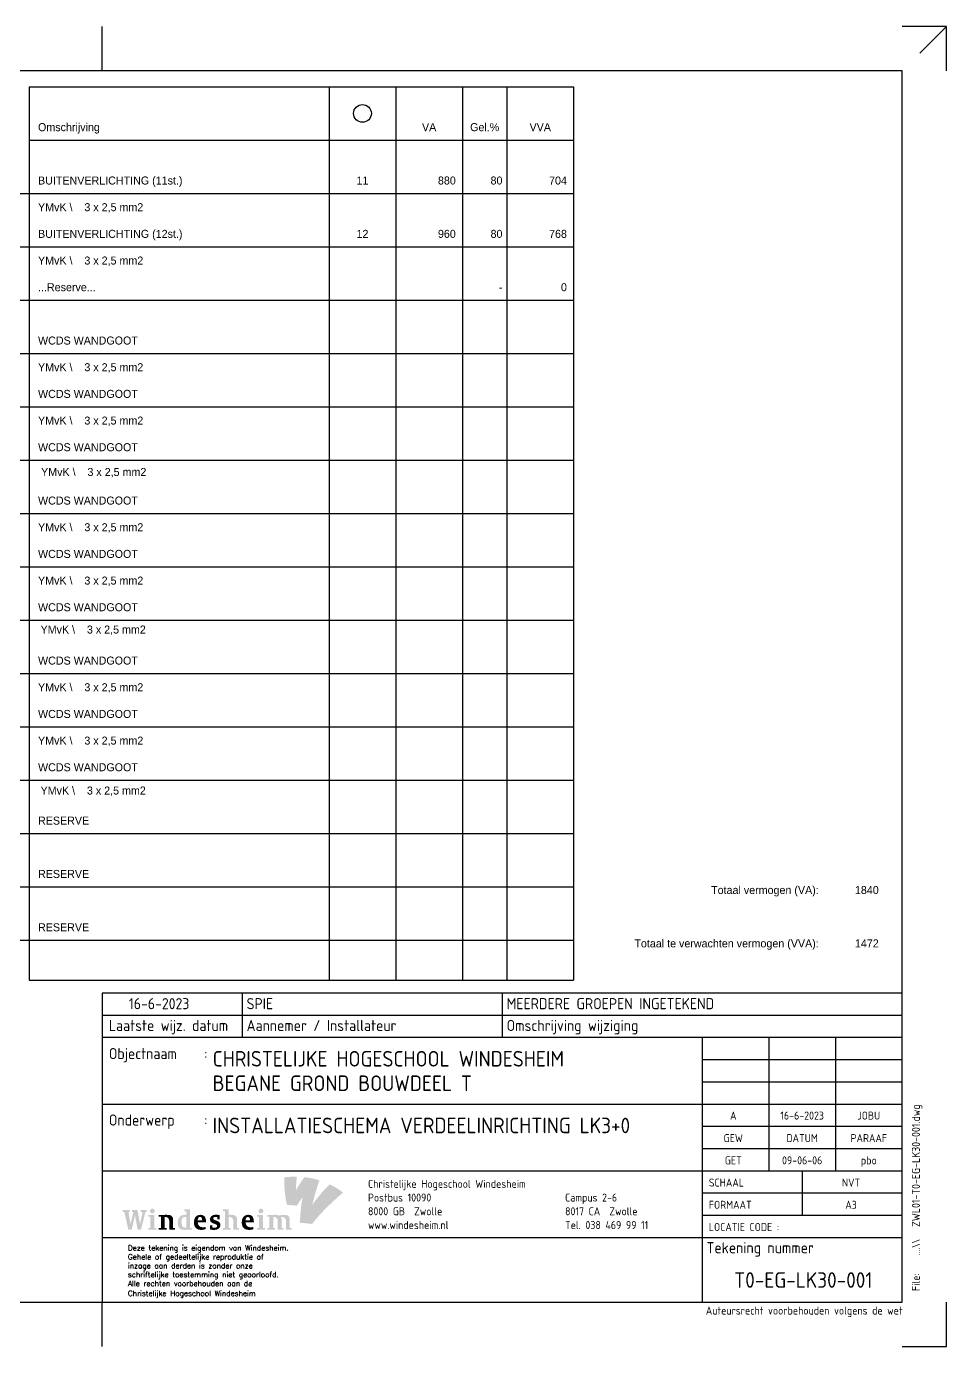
# Model space of a CAD drawing. Header units: millimetres. Extents: x 0 to 420, y 0 to 297.
# Drawn here: x 213 to 420, y 0 to 297 of the extents above; entities that cross this region are included whole.
import ezdxf
from ezdxf.enums import TextEntityAlignment as Align

# ---------------------------------------------------------------- set-up
doc = ezdxf.new("R2010")
doc.units = ezdxf.units.MM
doc.layers.get('0').update_dxf_attribs({"linetype": 'CONTINUOUS'})
for name, color, linetype in [('00att018', 1, 'CONTINUOUS'), ('00att025', 2, 'CONTINUOUS'), ('00att035', 3, 'CONTINUOUS'), ('00att050', 4, 'CONTINUOUS'), ('00kad018', 1, 'CONTINUOUS'), ('00kad025', 2, 'CONTINUOUS'), ('00kad070', 5, 'CONTINUOUS'), ('BL$2----_KADER', 7, 'CONTINUOUS'), ('BL$4----_LOGO', 7, 'CONTINUOUS'), ('BL$4----_STEMPEL', 7, 'CONTINUOUS'), ('EL$1----_LK3+0', 3, 'CONTINUOUS'), ('LAAG_1', 160, 'CONTINUOUS')]:
    doc.layers.add(name, color=color, linetype=linetype)
doc.styles.add('BURO-018', font='BUROFONT', dxfattribs={"height": 1.8})
doc.styles.add('EDU', font='ROMANS.SHX', dxfattribs={"height": 2.5})
doc.styles.add('ISO', font='isocp.shx')

# ---------------------------------------------------------------- blocks, each defined once
blk = doc.blocks.new('a3-windesheim-hor')
at = {"layer": '00kad018', "color": 1}
for p, q in [((230, 287), (230, 297)), ((420, 297), (410, 297)), ((420, 297), (414, 291)), ((420, 287), (420, 297)), ((230, 0), (230, 10)), ((420, 0), (420, 10)), ((410, 0), (420, 0))]:
    blk.add_line(p, q, dxfattribs=at)
at = {"layer": '00kad070', "color": 5}
for p, q in [((410, 287), (20, 287)), ((410, 10), (410, 287)), ((20, 10), (410, 10))]:
    blk.add_line(p, q, dxfattribs=at)
at = {"layer": '00att018', "color": 1, "style": 'ISO'}
blk.add_text('Auteursrecht voorbehouden volgens de wet', height=1.8, dxfattribs=at).set_placement((410.08, 7.2), align=Align.RIGHT)
blk = doc.blocks.new('AI9-BLK4')
at = {"layer": 'LAAG_1'}
h = blk.add_hatch(color=40, dxfattribs=at)
edge = h.paths.add_edge_path()
edge.add_spline(control_points=[(7.13, 7.18), (4.76, 4.71), (2.6, 2.64), (-0.67, -2.09), (0, 0.48), (1.33, 5.88), (2.58, 8.98), (0.66, 9.66), (-2.22, 10.26), (-4.13, 10.42), (-5.47, 8.84), (-7.52, 5.49), (-8.07, 4.43), (-8, 6.89), (-7.74, 9.27), (-7.64, 10.61), (-9.57, 10.7), (-11, 10.61), (-13.21, 10.31), (-13.29, 6), (-13.05, 2.03), (-12.01, -2), (-10.76, -2.09), (-7.6, -2.36), (-7.6, -2.36), (-7.12, -1.66), (-6.13, -0.03), (-4.98, 1.41), (-5.44, -0.9), (-5.87, -4.06), (-6.06, -7.16), (-6.12, -8.14), (-6.15, -9.12), (-6.16, -10.06), (-4.67, -10.18), (-0.96, -10.58), (-0.72, -10.61), (-0.72, -10.61), (-0.71, -10.6), (-0.71, -10.6), (-0.7, -10.59), (-0.7, -10.58), (-0.69, -10.58), (0.69, -8.77), (2.26, -6.96), (3.63, -5.5), (4.7, -4.37), (5.74, -3.33), (6.72, -2.37), (9.27, 0.11), (11.5, 2.08), (13.21, 3.49), (11.03, 5.13), (9.48, 6.13), (7.13, 7.18)], knot_values=[0, 0, 0, 0, 1, 1, 1, 2, 2, 2, 3, 3, 3, 4, 4, 4, 5, 5, 5, 6, 6, 6, 7, 7, 7, 8, 8, 8, 9, 9, 9, 10, 10, 10, 11, 11, 11, 12, 12, 12, 13, 13, 13, 14, 14, 14, 15, 15, 15, 16, 16, 16, 17, 17, 17, 18, 18, 18, 18], degree=3, periodic=0)
h = blk.add_hatch(color=154, dxfattribs=at)
edge = h.paths.add_edge_path()
edge.add_spline(control_points=[(-0.71, -10.6), (-0.71, -10.6), (-0.71, -10.6), (-0.71, -10.6), (-0.74, -10.63), (-0.72, -10.62), (-0.71, -10.6)], knot_values=[0, 0, 0, 0, 1, 1, 1, 2, 2, 2, 2], degree=3, periodic=0)
h = blk.add_hatch(color=154, dxfattribs=at)
edge = h.paths.add_edge_path()
edge.add_spline(control_points=[(-0.71, -10.6), (-0.71, -10.6), (-0.7, -10.6), (-0.7, -10.6), (-0.67, -10.57), (-0.69, -10.59), (-0.71, -10.6)], knot_values=[0, 0, 0, 0, 1, 1, 1, 2, 2, 2, 2], degree=3, periodic=0)
blk = doc.blocks.new('AI9-BLK3')
at = {"layer": 'LAAG_1'}
h = blk.add_hatch(color=154, dxfattribs=at)
edge = h.paths.add_edge_path()
edge.add_spline(control_points=[(-27.78, 3.24), (-27.78, 3.24), (-29.75, -4.72), (-29.75, -4.72), (-29.75, -4.72), (-31.22, -4.72), (-31.22, -4.72), (-31.22, -4.72), (-32.46, 1.79), (-32.46, 1.79), (-32.46, 1.79), (-33.95, -4.72), (-33.95, -4.72), (-33.95, -4.72), (-35.41, -4.72), (-35.41, -4.72), (-35.41, -4.72), (-37.24, 3.24), (-37.24, 3.24), (-37.24, 3.24), (-38.03, 3.24), (-38.03, 3.24), (-38.03, 3.24), (-38.03, 4.16), (-38.03, 4.16), (-38.03, 4.16), (-34.81, 4.16), (-34.81, 4.16), (-34.81, 4.16), (-34.81, 3.24), (-34.81, 3.24), (-34.81, 3.24), (-35.38, 3.24), (-35.38, 3.24), (-35.38, 3.24), (-34.43, -2.11), (-34.43, -2.11), (-34.43, -2.11), (-33.18, 3.26), (-33.18, 3.26), (-33.18, 3.26), (-33.73, 3.26), (-33.73, 3.26), (-33.73, 3.26), (-33.73, 4.16), (-33.73, 4.16), (-33.73, 4.16), (-31.32, 4.16), (-31.32, 4.16), (-31.32, 4.16), (-30.15, -2.11), (-30.15, -2.11), (-30.15, -2.11), (-29.03, 3.24), (-29.03, 3.24), (-29.03, 3.24), (-29.84, 3.24), (-29.84, 3.24), (-29.84, 3.24), (-29.84, 4.16), (-29.84, 4.16), (-29.84, 4.16), (-27.18, 4.16), (-27.18, 4.16), (-27.18, 4.16), (-27.18, 3.24), (-27.18, 3.24), (-27.18, 3.24), (-27.78, 3.24), (-27.78, 3.24)], knot_values=[0, 0, 0, 0, 1, 1, 1, 2, 2, 2, 3, 3, 3, 4, 4, 4, 5, 5, 5, 6, 6, 6, 7, 7, 7, 8, 8, 8, 9, 9, 9, 10, 10, 10, 11, 11, 11, 12, 12, 12, 13, 13, 13, 14, 14, 14, 15, 15, 15, 16, 16, 16, 17, 17, 17, 18, 18, 18, 19, 19, 19, 20, 20, 20, 21, 21, 21, 22, 22, 22, 23, 23, 23, 23], degree=3, periodic=0)
h = blk.add_hatch(color=154, dxfattribs=at)
edge = h.paths.add_edge_path()
edge.add_spline(control_points=[(-26.42, -4.7), (-26.42, -4.7), (-26.42, -3.87), (-26.42, -3.87), (-26.42, -3.87), (-25.47, -3.87), (-25.47, -3.87), (-25.47, -3.87), (-25.47, 1.17), (-25.47, 1.17), (-25.47, 1.17), (-26.42, 1.17), (-26.42, 1.17), (-26.42, 1.17), (-26.42, 1.99), (-26.42, 1.99), (-26.42, 1.99), (-23.75, 1.99), (-23.75, 1.99), (-23.75, 1.99), (-23.75, -3.87), (-23.75, -3.87), (-23.75, -3.87), (-22.88, -3.87), (-22.88, -3.87), (-22.88, -3.87), (-22.88, -4.7), (-22.88, -4.7), (-22.88, -4.7), (-26.42, -4.7), (-26.42, -4.7)], knot_values=[0, 0, 0, 0, 1, 1, 1, 2, 2, 2, 3, 3, 3, 4, 4, 4, 5, 5, 5, 6, 6, 6, 7, 7, 7, 8, 8, 8, 9, 9, 9, 10, 10, 10, 10], degree=3, periodic=0)
edge = h.paths.add_edge_path()
edge.add_spline(control_points=[(-24.66, 2.67), (-25.25, 2.67), (-25.71, 3.15), (-25.71, 3.74), (-25.71, 4.33), (-25.25, 4.79), (-24.66, 4.79), (-24.07, 4.79), (-23.58, 4.33), (-23.58, 3.74), (-23.58, 3.15), (-24.07, 2.67), (-24.66, 2.67)], knot_values=[0, 0, 0, 0, 1, 1, 1, 2, 2, 2, 3, 3, 3, 4, 4, 4, 4], degree=3, periodic=0)
h = blk.add_hatch(color=154, dxfattribs=at)
edge = h.paths.add_edge_path()
edge.add_spline(control_points=[(-17.02, -4.7), (-17.02, -4.7), (-17.02, -0.94), (-17.02, -0.94), (-17.02, -0.3), (-17.19, 0.21), (-17.5, 0.52), (-17.87, 0.9), (-18.34, 1.07), (-18.89, 1.07), (-18.95, 1.07), (-19.03, 1.07), (-19.09, 1.06), (-19.09, 1.06), (-19.09, -3.87), (-19.09, -3.87), (-19.09, -3.87), (-18.24, -3.87), (-18.24, -3.87), (-18.24, -3.87), (-18.24, -4.7), (-18.24, -4.7), (-18.24, -4.7), (-21.72, -4.7), (-21.72, -4.7), (-21.72, -4.7), (-21.72, -3.87), (-21.72, -3.87), (-21.72, -3.87), (-20.8, -3.87), (-20.8, -3.87), (-20.8, -3.87), (-20.8, 1.17), (-20.8, 1.17), (-20.8, 1.17), (-21.72, 1.17), (-21.72, 1.17), (-21.72, 1.17), (-21.72, 1.99), (-21.72, 1.99), (-21.72, 1.99), (-19.44, 1.99), (-19.44, 1.99), (-19.15, 1.99), (-18.89, 2.03), (-18.56, 2.03), (-16.96, 2.03), (-16.32, 1.86), (-15.88, 1.41), (-15.46, 1), (-15.3, 0.57), (-15.3, -0.15), (-15.3, -0.15), (-15.3, -3.87), (-15.3, -3.87), (-15.3, -3.87), (-14.5, -3.87), (-14.5, -3.87), (-14.5, -3.87), (-14.5, -4.7), (-14.5, -4.7), (-14.5, -4.7), (-17.02, -4.7), (-17.02, -4.7)], knot_values=[0, 0, 0, 0, 1, 1, 1, 2, 2, 2, 3, 3, 3, 4, 4, 4, 5, 5, 5, 6, 6, 6, 7, 7, 7, 8, 8, 8, 9, 9, 9, 10, 10, 10, 11, 11, 11, 12, 12, 12, 13, 13, 13, 14, 14, 14, 15, 15, 15, 16, 16, 16, 17, 17, 17, 18, 18, 18, 19, 19, 19, 20, 20, 20, 21, 21, 21, 21], degree=3, periodic=0)
h = blk.add_hatch(color=154, dxfattribs=at)
edge = h.paths.add_edge_path(flags=16)
edge.add_spline(control_points=[(-6.76, -4.7), (-6.76, -4.7), (-6.76, -3.87), (-6.76, -3.87), (-6.76, -3.87), (-7.62, -3.87), (-7.62, -3.87), (-7.62, -3.87), (-7.62, 4.46), (-7.62, 4.46), (-7.62, 4.46), (-10.2, 4.46), (-10.2, 4.46), (-10.2, 4.46), (-10.2, 3.64), (-10.2, 3.64), (-10.2, 3.64), (-9.32, 3.64), (-9.32, 3.64), (-9.32, 3.64), (-9.32, 1.95), (-9.32, 1.95), (-9.59, 2), (-9.79, 2.04), (-10.19, 2.04), (-11.95, 2.04), (-13.23, 0.68), (-13.23, -1.45), (-13.23, -3.83), (-12.29, -4.77), (-10.28, -4.77), (-9.86, -4.77), (-9.32, -4.7), (-9.12, -4.7), (-9.12, -4.7), (-6.76, -4.7), (-6.76, -4.7)], knot_values=[0, 0, 0, 0, 1, 1, 1, 2, 2, 2, 3, 3, 3, 4, 4, 4, 5, 5, 5, 6, 6, 6, 7, 7, 7, 8, 8, 8, 9, 9, 9, 10, 10, 10, 11, 11, 11, 12, 12, 12, 12], degree=3, periodic=0)
edge = h.paths.add_edge_path()
edge.add_spline(control_points=[(-9.28, -3.73), (-9.49, -3.76), (-9.62, -3.78), (-9.79, -3.78), (-10.77, -3.78), (-11.52, -3.12), (-11.52, -1.21), (-11.52, 0.4), (-10.88, 1.06), (-10, 1.06), (-9.71, 1.06), (-9.48, 1.02), (-9.28, 0.97), (-9.28, 0.97), (-9.28, -3.73), (-9.28, -3.73)], knot_values=[0, 0, 0, 0, 1, 1, 1, 2, 2, 2, 3, 3, 3, 4, 4, 4, 5, 5, 5, 5], degree=3, periodic=0)
h = blk.add_hatch(color=154, dxfattribs=at)
edge = h.paths.add_edge_path(flags=16)
edge.add_spline(control_points=[(-0.43, -1.4), (-0.43, 1.03), (-1.16, 2.05), (-3.05, 2.05), (-4.8, 2.05), (-5.93, 0.7), (-5.93, -1.35), (-5.93, -3.59), (-4.75, -4.76), (-2.66, -4.76), (-1.92, -4.76), (-1.25, -4.65), (-0.71, -4.43), (-0.71, -4.43), (-0.71, -3.47), (-0.71, -3.47), (-1.15, -3.57), (-1.59, -3.59), (-2.01, -3.59), (-3.43, -3.59), (-4.18, -2.54), (-4.18, -1.4), (-4.18, -1.4), (-0.43, -1.4), (-0.43, -1.4)], knot_values=[0, 0, 0, 0, 1, 1, 1, 2, 2, 2, 3, 3, 3, 4, 4, 4, 5, 5, 5, 6, 6, 6, 7, 7, 7, 8, 8, 8, 8], degree=3, periodic=0)
edge = h.paths.add_edge_path()
edge.add_spline(control_points=[(-2.19, -0.48), (-2.19, -0.48), (-4.21, -0.48), (-4.21, -0.48), (-4.21, 0.48), (-3.76, 1.08), (-3.17, 1.08), (-2.58, 1.08), (-2.19, 0.63), (-2.19, -0.48)], knot_values=[0, 0, 0, 0, 1, 1, 1, 2, 2, 2, 3, 3, 3, 3], degree=3, periodic=0)
h = blk.add_hatch(color=154, dxfattribs=at)
edge = h.paths.add_edge_path()
edge.add_spline(control_points=[(3.18, -4.79), (2.42, -4.79), (1.53, -4.63), (1.31, -4.55), (1.31, -4.55), (1.31, -2.67), (1.31, -2.67), (1.31, -2.67), (2.34, -2.67), (2.34, -2.67), (2.34, -2.67), (2.34, -3.62), (2.34, -3.62), (2.58, -3.7), (2.94, -3.79), (3.32, -3.79), (4.14, -3.79), (4.53, -3.52), (4.53, -3.03), (4.53, -2.53), (4.09, -2.3), (3.53, -2.1), (3.53, -2.1), (2.71, -1.81), (2.71, -1.81), (1.84, -1.5), (1.32, -0.99), (1.32, 0.08), (1.32, 1.19), (2.31, 2.08), (3.93, 2.08), (4.57, 2.08), (5.29, 2), (5.66, 1.88), (5.66, 1.88), (5.66, 0.04), (5.66, 0.04), (5.66, 0.04), (4.69, 0.04), (4.69, 0.04), (4.69, 0.04), (4.69, 1), (4.69, 1), (4.43, 1.07), (4.17, 1.11), (3.89, 1.11), (3.16, 1.11), (2.8, 0.83), (2.8, 0.37), (2.8, -0.04), (3.05, -0.24), (3.64, -0.43), (3.64, -0.43), (4.44, -0.7), (4.44, -0.7), (5.37, -1.01), (6, -1.57), (6, -2.6), (6, -4), (4.84, -4.79), (3.18, -4.79)], knot_values=[0, 0, 0, 0, 1, 1, 1, 2, 2, 2, 3, 3, 3, 4, 4, 4, 5, 5, 5, 6, 6, 6, 7, 7, 7, 8, 8, 8, 9, 9, 9, 10, 10, 10, 11, 11, 11, 12, 12, 12, 13, 13, 13, 14, 14, 14, 15, 15, 15, 16, 16, 16, 17, 17, 17, 18, 18, 18, 19, 19, 19, 20, 20, 20, 20], degree=3, periodic=0)
h = blk.add_hatch(color=154, dxfattribs=at)
edge = h.paths.add_edge_path()
edge.add_spline(control_points=[(11.81, -4.7), (11.81, -4.7), (11.81, -1.02), (11.81, -1.02), (11.81, -0.32), (11.67, 0.19), (11.34, 0.52), (10.95, 0.91), (10.48, 1.07), (9.97, 1.07), (9.88, 1.07), (9.79, 1.06), (9.75, 1.06), (9.75, 1.06), (9.75, -3.87), (9.75, -3.87), (9.75, -3.87), (10.59, -3.87), (10.59, -3.87), (10.59, -3.87), (10.59, -4.7), (10.59, -4.7), (10.59, -4.7), (7.11, -4.7), (7.11, -4.7), (7.11, -4.7), (7.11, -3.87), (7.11, -3.87), (7.11, -3.87), (8.03, -3.87), (8.03, -3.87), (8.03, -3.87), (8.03, 3.64), (8.03, 3.64), (8.03, 3.64), (7.16, 3.64), (7.16, 3.64), (7.16, 3.64), (7.16, 4.46), (7.16, 4.46), (7.16, 4.46), (9.75, 4.46), (9.75, 4.46), (9.75, 4.46), (9.75, 1.99), (9.75, 1.99), (9.93, 2), (10.23, 2.03), (10.54, 2.03), (11.88, 2.03), (12.52, 1.84), (12.96, 1.4), (13.39, 0.97), (13.53, 0.51), (13.53, -0.15), (13.53, -0.15), (13.53, -3.87), (13.53, -3.87), (13.53, -3.87), (14.34, -3.87), (14.34, -3.87), (14.34, -3.87), (14.34, -4.7), (14.34, -4.7), (14.34, -4.7), (11.81, -4.7), (11.81, -4.7)], knot_values=[0, 0, 0, 0, 1, 1, 1, 2, 2, 2, 3, 3, 3, 4, 4, 4, 5, 5, 5, 6, 6, 6, 7, 7, 7, 8, 8, 8, 9, 9, 9, 10, 10, 10, 11, 11, 11, 12, 12, 12, 13, 13, 13, 14, 14, 14, 15, 15, 15, 16, 16, 16, 17, 17, 17, 18, 18, 18, 19, 19, 19, 20, 20, 20, 21, 21, 21, 22, 22, 22, 22], degree=3, periodic=0)
h = blk.add_hatch(color=154, dxfattribs=at)
edge = h.paths.add_edge_path(flags=16)
edge.add_spline(control_points=[(21.09, -1.4), (21.09, 1.03), (20.36, 2.05), (18.47, 2.05), (16.72, 2.05), (15.6, 0.7), (15.6, -1.35), (15.6, -3.59), (16.77, -4.76), (18.87, -4.76), (19.6, -4.76), (20.27, -4.65), (20.81, -4.43), (20.81, -4.43), (20.81, -3.47), (20.81, -3.47), (20.37, -3.57), (19.93, -3.59), (19.52, -3.59), (18.09, -3.59), (17.35, -2.54), (17.35, -1.4), (17.35, -1.4), (21.09, -1.4), (21.09, -1.4)], knot_values=[0, 0, 0, 0, 1, 1, 1, 2, 2, 2, 3, 3, 3, 4, 4, 4, 5, 5, 5, 6, 6, 6, 7, 7, 7, 8, 8, 8, 8], degree=3, periodic=0)
edge = h.paths.add_edge_path()
edge.add_spline(control_points=[(19.33, -0.48), (19.33, -0.48), (17.31, -0.48), (17.31, -0.48), (17.31, 0.48), (17.76, 1.08), (18.35, 1.08), (18.94, 1.08), (19.33, 0.63), (19.33, -0.48)], knot_values=[0, 0, 0, 0, 1, 1, 1, 2, 2, 2, 3, 3, 3, 3], degree=3, periodic=0)
h = blk.add_hatch(color=154, dxfattribs=at)
edge = h.paths.add_edge_path()
edge.add_spline(control_points=[(22.47, -4.7), (22.47, -4.7), (22.47, -3.87), (22.47, -3.87), (22.47, -3.87), (23.42, -3.87), (23.42, -3.87), (23.42, -3.87), (23.42, 1.17), (23.42, 1.17), (23.42, 1.17), (22.47, 1.17), (22.47, 1.17), (22.47, 1.17), (22.47, 1.99), (22.47, 1.99), (22.47, 1.99), (25.13, 1.99), (25.13, 1.99), (25.13, 1.99), (25.13, -3.87), (25.13, -3.87), (25.13, -3.87), (26, -3.87), (26, -3.87), (26, -3.87), (26, -4.7), (26, -4.7), (26, -4.7), (22.47, -4.7), (22.47, -4.7)], knot_values=[0, 0, 0, 0, 1, 1, 1, 2, 2, 2, 3, 3, 3, 4, 4, 4, 5, 5, 5, 6, 6, 6, 7, 7, 7, 8, 8, 8, 9, 9, 9, 10, 10, 10, 10], degree=3, periodic=0)
edge = h.paths.add_edge_path()
edge.add_spline(control_points=[(24.23, 2.67), (23.64, 2.67), (23.18, 3.15), (23.18, 3.74), (23.18, 4.33), (23.64, 4.79), (24.23, 4.79), (24.82, 4.79), (25.31, 4.33), (25.31, 3.74), (25.31, 3.15), (24.82, 2.67), (24.23, 2.67)], knot_values=[0, 0, 0, 0, 1, 1, 1, 2, 2, 2, 3, 3, 3, 4, 4, 4, 4], degree=3, periodic=0)
h = blk.add_hatch(color=154, dxfattribs=at)
edge = h.paths.add_edge_path()
edge.add_spline(control_points=[(35.52, -4.7), (35.52, -4.7), (35.52, -0.89), (35.52, -0.89), (35.52, -0.3), (35.34, 0.21), (35.04, 0.52), (34.66, 0.9), (34.24, 1.07), (33.55, 1.07), (33.41, 1.07), (33.28, 1.05), (33.17, 1.03), (33.4, 0.83), (33.52, 0.35), (33.52, -0.07), (33.52, -0.07), (33.52, -3.87), (33.52, -3.87), (33.52, -3.87), (34.3, -3.87), (34.3, -3.87), (34.3, -3.87), (34.3, -4.7), (34.3, -4.7), (34.3, -4.7), (31.82, -4.7), (31.82, -4.7), (31.82, -4.7), (31.82, -0.89), (31.82, -0.89), (31.82, -0.18), (31.64, 0.24), (31.34, 0.53), (30.95, 0.92), (30.5, 1.07), (30.01, 1.07), (29.96, 1.07), (29.9, 1.06), (29.8, 1.06), (29.8, 1.06), (29.8, -3.87), (29.8, -3.87), (29.8, -3.87), (30.64, -3.87), (30.64, -3.87), (30.64, -3.87), (30.64, -4.7), (30.64, -4.7), (30.64, -4.7), (27.17, -4.7), (27.17, -4.7), (27.17, -4.7), (27.17, -3.87), (27.17, -3.87), (27.17, -3.87), (28.09, -3.87), (28.09, -3.87), (28.09, -3.87), (28.09, 1.17), (28.09, 1.17), (28.09, 1.17), (27.17, 1.17), (27.17, 1.17), (27.17, 1.17), (27.17, 1.99), (27.17, 1.99), (27.17, 1.99), (29.58, 1.99), (29.58, 1.99), (29.86, 1.99), (30.2, 2.03), (30.42, 2.03), (31.35, 2.03), (31.94, 1.93), (32.49, 1.67), (32.96, 1.86), (33.67, 2.01), (34.45, 2.01), (35.63, 2.01), (36.25, 1.82), (36.67, 1.4), (37.08, 0.99), (37.23, 0.53), (37.23, -0.08), (37.23, -0.08), (37.23, -3.87), (37.23, -3.87), (37.23, -3.87), (38.03, -3.87), (38.03, -3.87), (38.03, -3.87), (38.03, -4.7), (38.03, -4.7), (38.03, -4.7), (35.52, -4.7), (35.52, -4.7)], knot_values=[0, 0, 0, 0, 1, 1, 1, 2, 2, 2, 3, 3, 3, 4, 4, 4, 5, 5, 5, 6, 6, 6, 7, 7, 7, 8, 8, 8, 9, 9, 9, 10, 10, 10, 11, 11, 11, 12, 12, 12, 13, 13, 13, 14, 14, 14, 15, 15, 15, 16, 16, 16, 17, 17, 17, 18, 18, 18, 19, 19, 19, 20, 20, 20, 21, 21, 21, 22, 22, 22, 23, 23, 23, 24, 24, 24, 25, 25, 25, 26, 26, 26, 27, 27, 27, 28, 28, 28, 29, 29, 29, 30, 30, 30, 31, 31, 31, 32, 32, 32, 32], degree=3, periodic=0)
blk = doc.blocks.new('AI9-BLK2')
at = {"layer": 'LAAG_1', "color": 7}
for name, p in [('AI9-BLK4', (36.4, 1.35)), ('AI9-BLK3', (-11.59, -7.17))]:
    blk.add_blockref(name, p, dxfattribs=at)
blk = doc.blocks.new('CHW_ONDERHOEK')
at = {"layer": '00kad025', "color": 2}
for p, q in [((-190, 79.5), (-190, 69.5)), ((-10, 79.5), (-190, 79.5)), ((-158.5, 79.5), (-158.5, 69.5)), ((-100, 79.5), (-100, 69.5)), ((-10, 74.5), (-190, 74.5)), ((-40, 69.5), (-40, 39.5)), ((-25, 69.5), (-25, 39.5)), ((-10, 64.5), (-55, 64.5)), ((-10, 59.5), (-55, 59.5)), ((-10, 54.5), (-55, 54.5)), ((-10, 49.5), (-55, 49.5)), ((-32.5, 39.5), (-32.5, 34.5)), ((-32.5, 34.5), (-32.5, 29.5))]:
    blk.add_line(p, q, dxfattribs=at)
at = {"layer": '00kad070', "color": 5}
for p, q in [((-10, 69.5), (-190, 69.5)), ((-190, 69.5), (-190, 10)), ((-55, 69.5), (-55, 10)), ((-55, 54.5), (-190, 54.5)), ((-10, 44.5), (-55, 44.5)), ((-10, 39.5), (-190, 39.5)), ((-10, 34.5), (-55, 34.5)), ((-10, 29.5), (-55, 29.5)), ((-55, 24.5), (-190, 24.5)), ((-10, 24.5), (-55, 24.5))]:
    blk.add_line(p, q, dxfattribs=at)
at = {"layer": 'LAAG_1', "color": 7, "xscale": 0.5, "yscale": 0.5, "zscale": 0.5}
blk.add_blockref('AI9-BLK2', (-160.6, 32.22), dxfattribs=at)
at = {"layer": '00att018', "color": 1, "style": 'ISO'}
for s, p in [('GEW', (-48, 46)), ('DATUM', (-32.5, 46)), ('PARAAF', (-17.5, 46)), ('GET', (-48, 41))]:
    blk.add_text(s, height=1.8, dxfattribs=at).set_placement(p, align=Align.CENTER)
for s, p in [('SCHAAL', (-53.5, 36)), ('FORMAAT', (-53.5, 31))]:
    blk.add_text(s, height=1.8, dxfattribs=at).set_placement(p)
at = {"layer": '00att018', "color": 1, "style": 'ISO', "width": 0.9}
blk.add_text('....\\\\', height=1.8, rotation=90, dxfattribs=at).set_placement((-6, 20.5))
at = {"layer": '00att018', "color": 1, "linetype": 'Continuous', "style": 'EDU'}
for s, p in [('Gehele of gedeeltelijke reproduktie of', (-184.2, 19.6)), ('Deze tekening is eigendom van Windesheim.', (-184.2, 21.6)), ('inzage aan derden is zonder onze', (-184.2, 17.6)), ('schriftelijke toestemming niet geoorloofd.', (-184.2, 15.6)), ('Alle rechten voorbehouden aan de', (-184.2, 13.6)), ('Christelijke Hogeschool Windesheim', (-184.2, 11.38))]:
    blk.add_text(s, height=1.2, dxfattribs=at).set_placement(p)
at = {"layer": '00att018', "color": 1, "style": 'ISO'}
blk.add_text('File:', height=1.8, rotation=90, dxfattribs=at).set_placement((-6, 12.5))
for tag, p in [('WZ_CODED', (-48, 66.07)), ('WZ_DATUMD', (-32.5, 66.07)), ('WZ_WZGOEDD', (-17.5, 66.07)), ('WZ_CODEC', (-48, 61.07)), ('WZ_DATUMC', (-32.5, 61.07)), ('WZ_WZGOEDC', (-17.5, 61.07)), ('WZ_CODEB', (-48, 56.07)), ('WZ_DATUMB', (-32.5, 56.07)), ('WZ_WZGOEDB', (-17.5, 56.07)), ('WZ_CODEA', (-48, 51.07)), ('WZ_DATUMA', (-32.5, 51.07)), ('WZ_WZGOEDA', (-17.5, 51.07)), ('TKDATCREAT', (-32.5, 41)), ('TKINIT', (-17.5, 41)), ('TKSCHAAL', (-21.5, 36)), ('TKFORMAAT', (-21.5, 31))]:
    blk.add_attdef(tag, text='', height=1.8, dxfattribs=at).set_placement(p, align=Align.CENTER)
blk.add_attdef('DWGNAME', (-6, 26.93), '', height=1.8, rotation=90, dxfattribs=at)
at = {"layer": '00att025', "color": 2, "style": 'ISO'}
for s, p in [('Objectnaam', (-188.5, 64.67)), ('Onderwerp', (-188.5, 49.72)), ('Tekening nummer', (-54, 21))]:
    blk.add_text(s, height=2.5, dxfattribs=at).set_placement(p)
at = {"layer": '00att025', "style": 'ISO'}
for p in [(-167.02, 64.67), (-167.02, 49.78)]:
    blk.add_text(':', height=2.5, dxfattribs=at).set_placement(p)
at = {"layer": '00att025', "color": 1, "style": 'ISO'}
blk.add_text('LOCATIE CODE :', height=1.8, dxfattribs=at).set_placement((-53.5, 26))
at = {"layer": '00att025', "color": 2, "style": 'ISO'}
for tag, p in [('WZ_DATUM', (-184, 75.9)), ('WZ_AANNEMER_INSTALATEUR', (-157.5, 75.9)), ('WZ_OMSCHR', (-99, 75.9))]:
    blk.add_attdef(tag, p, '', height=2.5, dxfattribs=at)
at = {"layer": '00att025', "color": 3, "style": 'ISO'}
blk.add_attdef('TKVRIJ2', text='', height=2.5, dxfattribs=at).set_placement((-24, 25.62), align=Align.CENTER)
at = {"layer": '00att035', "color": 3, "style": 'ISO'}
for s, p in [('Laatste wijz. datum', (-188.5, 71)), ('Aannemer / Installateur', (-157.5, 71)), ('Omschrijving wijziging', (-99, 71))]:
    blk.add_text(s, height=2.5, dxfattribs=at).set_placement(p)
for tag, p in [('PROMSCHR', (-165.14, 63)), ('TK1OMSCHR', (-165.14, 57.5)), ('TK2OMSCHR', (-165.14, 48)), ('TKVRIJ1', (-165.14, 42.5))]:
    blk.add_attdef(tag, p, '', height=3.5, dxfattribs=at)
at = {"layer": '00att050', "color": 4, "style": 'ISO'}
blk.add_attdef('TKFASE', text='', height=5, dxfattribs=at).set_placement((-14.5, 82), align=Align.RIGHT)
blk.add_attdef('TKTEKNR', text='', height=3.5, dxfattribs=at).set_placement((-32.25, 13.23), align=Align.CENTER)
at = {"layer": 'BL$4----_LOGO', "color": 1, "style": 'ISO'}
for s, p in [('Christelijke Hogeschool Windesheim', (-130.19, 35.71)), ('Postbus 10090', (-130.19, 32.63)), ('Campus 2-6', (-85.85, 32.63)), ('8000 GB  Zwolle', (-130.19, 29.54)), ('8017 CA  Zwolle', (-85.85, 29.54)), ('www.windesheim.nl', (-130.19, 26.45)), ('Tel. 038 469 99 11', (-85.85, 26.45))]:
    blk.add_text(s, height=1.8, dxfattribs=at).set_placement(p)
blk = doc.blocks.new('KOLNR3')
at = {"color": 0, "linetype": 'Continuous'}
blk.add_circle((0, 0), 2, dxfattribs=at)

msp = doc.modelspace()

# ---------------------------------------------------------------- linework, layer by layer
at = {"layer": 'EL$1----_LK3+0', "color": 1}
for p, q in [((213.57, 283.43), (213.57, 82.43)), ((213.57, 283.43), (336.07, 283.43)), ((281.07, 283.43), (281.07, 82.43)), ((296.07, 283.43), (296.07, 82.43)), ((311.07, 283.43), (311.07, 82.43)), ((321.07, 283.43), (321.07, 82.43)), ((336.07, 283.43), (336.07, 82.43)), ((213.57, 271.43), (336.07, 271.43)), ((213.57, 82.43), (336.07, 82.43))]:
    msp.add_line(p, q, dxfattribs=at)
at = {"layer": 'EL$1----_LK3+0'}
for p, q in [((203.57, 259.43), (336.07, 259.43)), ((203.57, 247.43), (336.07, 247.43)), ((203.57, 235.43), (336.07, 235.43)), ((203.57, 223.43), (336.07, 223.43)), ((203.57, 211.43), (336.07, 211.43)), ((203.57, 199.43), (336.07, 199.43)), ((203.57, 187.43), (336.07, 187.43)), ((203.57, 175.43), (336.07, 175.43)), ((203.57, 163.43), (336.07, 163.43)), ((203.57, 151.43), (336.07, 151.43)), ((203.57, 139.43), (336.07, 139.43)), ((203.57, 127.43), (336.07, 127.43)), ((203.57, 115.43), (336.07, 115.43)), ((203.57, 103.43), (336.07, 103.43)), ((203.57, 91.43), (336.07, 91.43))]:
    msp.add_line(p, q, dxfattribs=at)

# ---------------------------------------------------------------- block references
at = {"layer": 'BL$2----_KADER'}
msp.add_blockref('a3-windesheim-hor', (0, 0), dxfattribs=at)
at = {"layer": 'BL$4----_STEMPEL'}
ref = msp.add_blockref('CHW_ONDERHOEK', (420, 0), dxfattribs=at)
ref.add_attrib('TKTEKNR', 'T0-EG-LK30-001', dxfattribs={"layer": '00att050', "color": 4, "height": 3.5, "style": 'ISO'}).set_placement((387.75, 13.23), align=Align.CENTER)
ref.add_attrib('WZ_CODEA', 'A', dxfattribs={"layer": '00att018', "color": 1, "height": 1.8, "style": 'ISO'}).set_placement((372, 51.07), align=Align.CENTER)
ref.add_attrib('WZ_DATUMA', '16-6-2023', dxfattribs={"layer": '00att018', "color": 1, "height": 1.8, "style": 'ISO'}).set_placement((387.5, 51.07), align=Align.CENTER)
ref.add_attrib('WZ_WZGOEDA', 'JOBU', dxfattribs={"layer": '00att018', "color": 1, "height": 1.8, "style": 'ISO'}).set_placement((402.5, 51.07), align=Align.CENTER)
ref.add_attrib('TKDATCREAT', '09-06-06', dxfattribs={"layer": '00att018', "color": 1, "height": 1.8, "style": 'ISO'}).set_placement((387.5, 41), align=Align.CENTER)
ref.add_attrib('TKINIT', 'pbo', dxfattribs={"layer": '00att018', "color": 1, "height": 1.8, "style": 'ISO'}).set_placement((402.5, 41), align=Align.CENTER)
ref.add_attrib('TKSCHAAL', 'NVT', dxfattribs={"layer": '00att018', "color": 1, "height": 1.8, "style": 'ISO'}).set_placement((398.5, 36), align=Align.CENTER)
ref.add_attrib('TKFORMAAT', 'A3', dxfattribs={"layer": '00att018', "color": 1, "height": 1.8, "style": 'ISO'}).set_placement((398.5, 31), align=Align.CENTER)
ref.add_attrib('PROMSCHR', 'CHRISTELIJKE HOGESCHOOL WINDESHEIM', (254.86, 63), dxfattribs={"layer": '00att035', "color": 3, "height": 3.5, "style": 'ISO'})
ref.add_attrib('TK2OMSCHR', 'INSTALLATIESCHEMA VERDEELINRICHTING LK3+0', (254.86, 48), dxfattribs={"layer": '00att035', "color": 3, "height": 3.5, "style": 'ISO'})
ref.add_attrib('TKFILE', 'ZWL01-T0-EG-LK30-001.dwg', (414, 26.93), dxfattribs={"layer": '00att018', "color": 1, "height": 1.8, "rotation": 90, "style": 'ISO'})
ref.add_attrib('TK1OMSCHR', 'BEGANE GROND BOUWDEEL T', (254.86, 57.5), dxfattribs={"layer": '00att035', "color": 3, "height": 3.5, "style": 'ISO'})
ref.add_attrib('WZ_DATUM', '16-6-2023', (236, 75.9), dxfattribs={"layer": '00att025', "color": 2, "height": 2.5, "style": 'ISO'})
ref.add_attrib('WZ_AANNEMER_INSTALATEUR', 'SPIE', (262.5, 75.9), dxfattribs={"layer": '00att025', "color": 2, "height": 2.5, "style": 'ISO'})
ref.add_attrib('WZ_OMSCHR', 'MEERDERE GROEPEN INGETEKEND', (321, 75.9), dxfattribs={"layer": '00att025', "color": 2, "height": 2.5, "style": 'ISO'})
at = {"layer": 'EL$1----_LK3+0', "rotation": 270}
msp.add_blockref('KOLNR3', (288.57, 277.43), dxfattribs=at)

# ---------------------------------------------------------------- texts
at = {"layer": 'EL$1----_LK3+0', "color": 1, "style": 'BURO-018'}
for s, p in [('Omschrijving', (215.57, 273.43)), ('BUITENVERLICHTING (11st.)', (215.57, 261.43)), ('YMvK \\    3 x 2,5 mm2', (215.57, 255.43)), ('BUITENVERLICHTING (12st.)', (215.57, 249.43)), ('YMvK \\    3 x 2,5 mm2', (215.57, 243.43)), ('...Reserve...', (215.57, 237.43)), ('WCDS WANDGOOT', (215.57, 225.43)), ('YMvK \\    3 x 2,5 mm2', (215.57, 219.43)), ('WCDS WANDGOOT', (215.57, 213.43)), ('YMvK \\    3 x 2,5 mm2', (215.57, 207.43)), ('WCDS WANDGOOT', (215.57, 201.43)), ('YMvK \\    3 x 2,5 mm2', (216.26, 195.86)), ('WCDS WANDGOOT', (215.57, 189.43)), ('YMvK \\    3 x 2,5 mm2', (215.57, 183.43)), ('WCDS WANDGOOT', (215.57, 177.43)), ('YMvK \\    3 x 2,5 mm2', (215.57, 171.43)), ('WCDS WANDGOOT', (215.57, 165.43)), ('YMvK \\    3 x 2,5 mm2', (216.14, 160.41)), ('WCDS WANDGOOT', (215.57, 153.43)), ('YMvK \\    3 x 2,5 mm2', (215.57, 147.43)), ('WCDS WANDGOOT', (215.57, 141.43)), ('YMvK \\    3 x 2,5 mm2', (215.57, 135.43)), ('WCDS WANDGOOT', (215.57, 129.43)), ('YMvK \\    3 x 2,5 mm2', (216.14, 124.19)), ('RESERVE', (215.57, 117.43)), ('RESERVE', (215.57, 105.43)), ('RESERVE', (215.57, 93.43))]:
    msp.add_text(s, height=1.8, dxfattribs=at).set_placement(p)
for s, p in [('VA', (303.57, 273.43)), ('Gel.%', (316.07, 273.43)), ('VVA', (328.57, 273.43)), ('11', (288.57, 261.43)), ('12', (288.57, 249.43))]:
    msp.add_text(s, height=1.8, dxfattribs=at).set_placement(p, align=Align.CENTER)
for s, p in [('880', (309.57, 261.43)), ('80', (320.07, 261.43)), ('704', (334.57, 261.43)), ('960', (309.57, 249.43)), ('80', (320.07, 249.43)), ('768', (334.57, 249.43)), ('-', (320.07, 237.43)), ('0', (334.57, 237.43)), ('Totaal vermogen (VA):', (391.23, 101.81)), ('1840', (404.73, 101.81)), ('Totaal te verwachten vermogen (VVA):', (391.23, 89.81)), ('1472', (404.73, 89.81))]:
    msp.add_text(s, height=1.8, dxfattribs=at).set_placement(p, align=Align.RIGHT)

doc.saveas('drawing.dxf')
